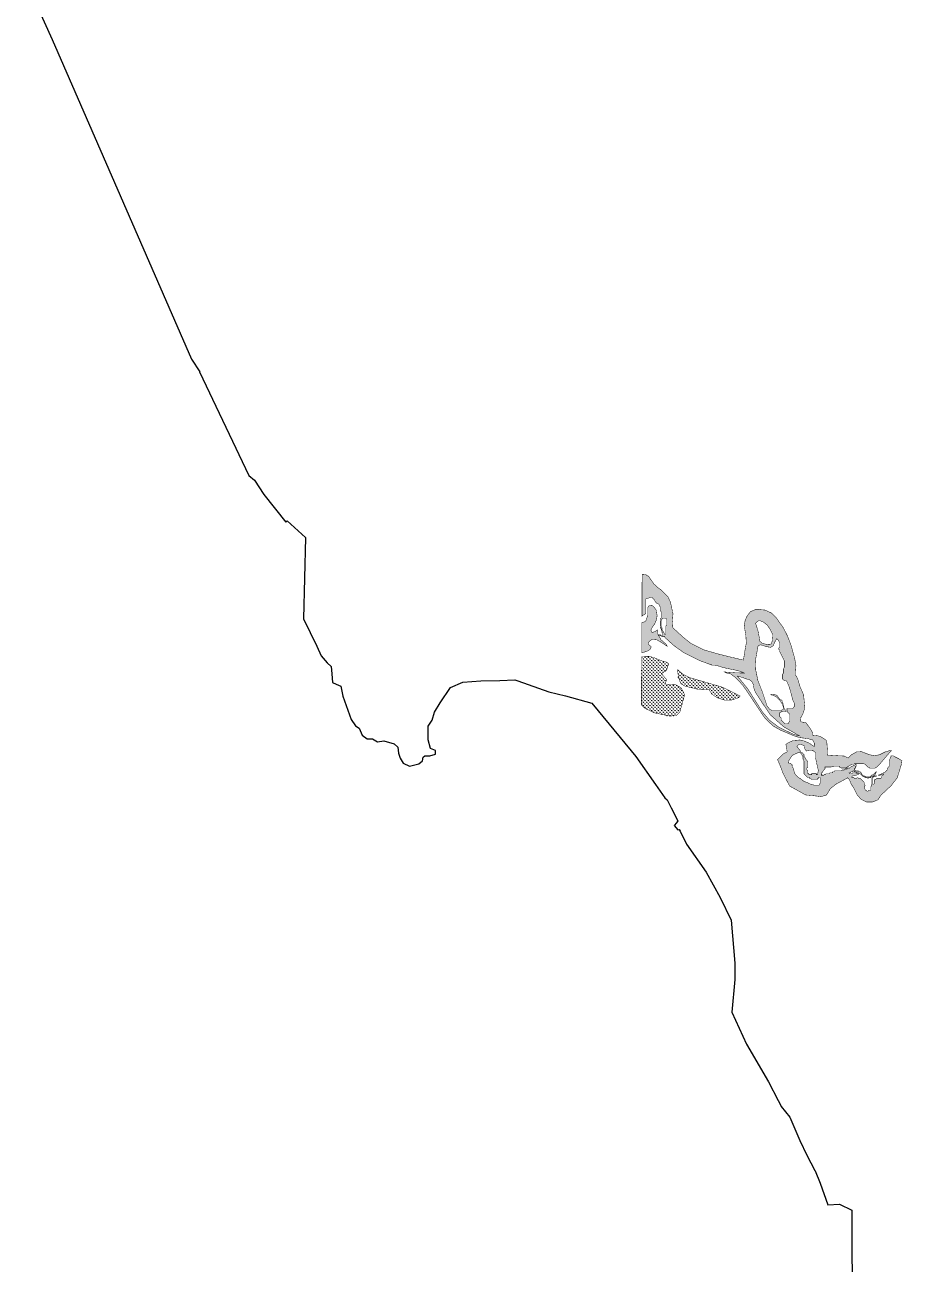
# Model space of a CAD drawing. Header units: metres. Extents: x 319750 to 415268, y 1725605 to 1842937.
# Drawn here: x 350159 to 353880, y 1751051 to 1756308 of the extents above; entities that cross this region are included whole.
import ezdxf

# ---------------------------------------------------------------- set-up
doc = ezdxf.new("R2010")
doc.units = ezdxf.units.M
doc.header["$MEASUREMENT"] = 0
doc.layers.add('DISTRICT BOUNDRY', color=86, linetype='Continuous')
doc.layers.add('MANGROOVES BUFFER ZONE', color=120, linetype='Continuous')

msp = doc.modelspace()

# ---------------------------------------------------------------- hatches: boundary and pattern name
at = {"layer": 'MANGROOVES BUFFER ZONE'}
h = msp.add_hatch(dxfattribs=at)
h.set_pattern_fill('GRASS', color=256, scale=10)
h.paths.add_polyline_path([(353104.3, 1753638.1), (353039.5, 1753656.6), (352982.8, 1753685.2), (352951.4, 1753710.2), (352907.3, 1753750.7), (352905.4, 1753776.8), (352908.1, 1753809.8), (352897.5, 1753858.1), (352886.6, 1753882.5), (352859.2, 1753910.1), (352844.3, 1753920.6), (352828.1, 1753935.2), (352804.3, 1753968.7), (352791.7, 1753976.3), (352777, 1753977.6), (352776.4, 1753799.5), (352780.4, 1753803.6), (352788.6, 1753807.6), (352792.6, 1753811.7), (352792.9, 1753872.5), (352817.2, 1753880.5), (352821.3, 1753880.5), (352821.3, 1753876.5), (352829.3, 1753868.3), (352833.4, 1753860.2), (352841.5, 1753852.1), (352845.5, 1753852), (352849.6, 1753848), (352849.5, 1753843.9), (352853.6, 1753839.8), (352853.5, 1753823.6), (352857.6, 1753819.5), (352857.5, 1753791.1), (352853.4, 1753787.1), (352853.3, 1753754.6), (352857.3, 1753746.5), (352861.3, 1753734.3), (352861.3, 1753730.3), (352865.3, 1753726.2), (352865.3, 1753722.1), (352861.3, 1753718.1), (352857.2, 1753718.1), (352853.2, 1753722.2), (352844.6, 1753722.2), (352843.7, 1753726.5), (352843.7, 1753735), (352841.7, 1753741.1), (352834.3, 1753736), (352822.1, 1753730.9), (352816.3, 1753732.9), (352814.3, 1753741.1), (352820.7, 1753753.6), (352830.2, 1753766.1), (352838.3, 1753785.1), (352840.7, 1753802.3), (352837.6, 1753824), (352828.5, 1753837.5), (352818, 1753846), (352805.5, 1753843.3), (352801.7, 1753837.5), (352801.7, 1753827), (352801.1, 1753805.4), (352794.6, 1753783), (352787.2, 1753775.3), (352776.3, 1753772.9), (352775.8, 1753644.2), (352798.8, 1753651.1), (352811.2, 1753659), (352815.9, 1753670.2), (352812.4, 1753673.7), (352808.4, 1753673.7), (352804.3, 1753681.8), (352802.3, 1753685.9), (352812.2, 1753697.3), (352821, 1753701.3), (352840, 1753699.3), (352859.3, 1753688.1), (352883.4, 1753672.2), (352878.6, 1753680.7), (352857.3, 1753699.6), (352854.2, 1753706.5), (352846.4, 1753718.2), (352853.1, 1753718.1), (352861.2, 1753714.1), (352873.4, 1753714), (352873.4, 1753709.9), (352913.8, 1753673.3), (352954.3, 1753644.8), (353019.1, 1753612.1), (353063.6, 1753595.7), (353071.7, 1753595.7), (353071.7, 1753591.6), (353088, 1753591.5), (353104.2, 1753587.4), (353116.3, 1753583.3), (353132.5, 1753579.2), (353173.1, 1753570.9), (353189.3, 1753566.8), (353193.3, 1753566.8), (353197.4, 1753562.7), (353201.4, 1753562.7), (353209.5, 1753558.6), (353177.3, 1753559.2), (353126.8, 1753563.1), (353136.3, 1753558.4), (353152.5, 1753554.7), (353171.1, 1753540.6), (353203.1, 1753508.1), (353240.7, 1753452.9), (353282.9, 1753388.7), (353299, 1753365.6), (353332.6, 1753334), (353362.6, 1753317), (353427, 1753289.7), (353449, 1753284.3), (353480.2, 1753280.3), (353501, 1753274.4), (353507.5, 1753260.9), (353507.9, 1753246.3), (353499.4, 1753251.7), (353487.1, 1753260.6), (353464.3, 1753270.3), (353445.8, 1753274.6), (353417.3, 1753272), (353399.1, 1753264), (353386.8, 1753255.9), (353392.5, 1753224.4), (353375.3, 1753215.1), (353351.3, 1753191.6), (353363.9, 1753162.4), (353374.3, 1753134.2), (353402.5, 1753079.3), (353471, 1753041.3), (353504.6, 1753038.3), (353535.8, 1753034.1), (353559.6, 1753041.5), (353575.3, 1753068.1), (353599, 1753086.9), (353649.3, 1753114.3), (353656.4, 1753106.4), (353663.5, 1753088), (353675.8, 1753068.9), (353688.9, 1753042.2), (353705, 1753023.5), (353729.3, 1753011.5), (353753.9, 1753011.4), (353777.3, 1753020.6), (353789.1, 1753039.4), (353833.4, 1753080.9), (353859, 1753114.2), (353871.6, 1753154.3), (353876.4, 1753170.2), (353879.1, 1753186.6), (353877.5, 1753187.1), (353865.3, 1753195.3), (353857.2, 1753199.3), (353841, 1753207.5), (353832.9, 1753207.5), (353832.9, 1753203.5), (353828.8, 1753199.4), (353828.8, 1753195.4), (353824.7, 1753187.3), (353824.6, 1753162.9), (353820.6, 1753158.9), (353816.5, 1753150.8), (353816.5, 1753146.7), (353812.4, 1753146.8), (353812.4, 1753142.7), (353808.3, 1753138.7), (353792.1, 1753130.6), (353779.9, 1753126.6), (353779.9, 1753122.5), (353783.9, 1753122.5), (353788, 1753126.6), (353792.1, 1753126.5), (353800.2, 1753130.6), (353800.2, 1753126.5), (353796.1, 1753122.5), (353792, 1753122.5), (353792, 1753114.4), (353787.9, 1753110.3), (353771.7, 1753110.4), (353767.6, 1753106.3), (353763.6, 1753106.4), (353763.5, 1753094.2), (353759.5, 1753086.1), (353755.4, 1753086.1), (353755.5, 1753114.5), (353759.6, 1753118.5), (353767.7, 1753118.5), (353771.8, 1753122.6), (353763.7, 1753122.6), (353755.5, 1753118.6), (353751.5, 1753114.5), (353751.4, 1753090.2), (353747.3, 1753074), (353747.2, 1753061.8), (353739.1, 1753061.8), (353735, 1753057.8), (353731, 1753057.8), (353726.9, 1753061.9), (353722.9, 1753061.9), (353722.9, 1753065.9), (353718.8, 1753070), (353722.9, 1753082.2), (353718.9, 1753090.3), (353718.9, 1753094.4), (353710.8, 1753102.5), (353706.8, 1753106.6), (353702.8, 1753110.6), (353698.7, 1753110.7), (353690.6, 1753114.7), (353682.5, 1753110.7), (353678.4, 1753110.7), (353674.4, 1753114.8), (353666.3, 1753114.8), (353666.3, 1753118.9), (353670.4, 1753122.9), (353678.5, 1753122.9), (353690.7, 1753126.9), (353694.7, 1753126.9), (353694.7, 1753131), (353682.6, 1753135.1), (353670.4, 1753135.1), (353666.3, 1753131.1), (353658.2, 1753131.1), (353654.2, 1753135.2), (353662.3, 1753135.1), (353662.3, 1753139.2), (353670.4, 1753139.2), (353670.4, 1753143.2), (353678.5, 1753143.2), (353678.5, 1753139.1), (353682.6, 1753139.1), (353686.6, 1753135), (353694.7, 1753135), (353698.8, 1753130.9), (353702.8, 1753130.9), (353706.9, 1753126.9), (353710.9, 1753122.8), (353715, 1753118.7), (353719, 1753118.7), (353723.1, 1753114.6), (353731.2, 1753114.6), (353735.2, 1753110.5), (353735.2, 1753114.6), (353747.4, 1753114.5), (353747.4, 1753118.6), (353751.5, 1753118.6), (353755.5, 1753122.6), (353759.6, 1753122.6), (353767.7, 1753130.7), (353767.8, 1753134.7), (353771.8, 1753138.8), (353767.8, 1753138.8), (353759.6, 1753130.7), (353759.6, 1753126.7), (353751.5, 1753126.7), (353747.4, 1753122.6), (353743.4, 1753118.6), (353723.1, 1753118.7), (353719, 1753122.8), (353715, 1753122.8), (353710.9, 1753126.8), (353706.9, 1753130.9), (353706.9, 1753135), (353702.9, 1753135), (353702.9, 1753139), (353698.8, 1753139.1), (353694.8, 1753143.1), (353682.6, 1753143.2), (353678.6, 1753147.2), (353678.6, 1753155.3), (353682.6, 1753155.3), (353682.7, 1753163.4), (353686.7, 1753163.4), (353686.7, 1753167.5), (353682.7, 1753171.6), (353678.6, 1753167.5), (353674.6, 1753167.5), (353670.5, 1753163.5), (353666.4, 1753163.5), (353662.4, 1753159.5), (353658.3, 1753159.5), (353658.3, 1753155.4), (353646.1, 1753155.5), (353646.1, 1753151.4), (353638, 1753151.4), (353633.9, 1753147.4), (353625.8, 1753147.4), (353621.8, 1753143.4), (353593.4, 1753143.5), (353593.4, 1753139.4), (353585.2, 1753139.5), (353585.2, 1753135.4), (353573.1, 1753135.4), (353573, 1753131.4), (353556.8, 1753131.4), (353552.7, 1753127.4), (353548.7, 1753127.4), (353544.6, 1753123.4), (353537.9, 1753123.4), (353537.1, 1753127.5), (353540.6, 1753127.4), (353536.6, 1753135.6), (353540.6, 1753135.6), (353544.7, 1753143.7), (353552.8, 1753151.7), (353552.9, 1753159.9), (353577.2, 1753159.8), (353593.4, 1753163.8), (353613.7, 1753163.7), (353613.7, 1753159.6), (353617.8, 1753159.6), (353621.8, 1753155.6), (353642.1, 1753155.5), (353646.2, 1753159.5), (353666.5, 1753171.6), (353674.6, 1753171.6), (353678.7, 1753175.6), (353692, 1753175.6), (353715.2, 1753175.5), (353723.3, 1753171.4), (353727.3, 1753167.3), (353731.3, 1753163.3), (353735.4, 1753159.2), (353743.5, 1753155.1), (353763.8, 1753155), (353771.9, 1753159.1), (353776, 1753163.1), (353784.1, 1753171.2), (353804.5, 1753195.5), (353828.9, 1753223.8), (353834.3, 1753229.1), (353830, 1753230.5), (353807.8, 1753223.9), (353783.2, 1753211.6), (353757.3, 1753207.9), (353731.9, 1753215.6), (353707.8, 1753224.9), (353686.9, 1753224.3), (353664.4, 1753211.5), (353650.7, 1753198.2), (353634.2, 1753206.6), (353607.9, 1753207.7), (353562.6, 1753210.7), (353563.6, 1753224.8), (353560.7, 1753262.6), (353558.1, 1753273.5), (353538.3, 1753286.7), (353523.1, 1753292.3), (353501.1, 1753294.5), (353501.2, 1753304.5), (353486.9, 1753327.7), (353472.5, 1753347.2), (353450.5, 1753351.7), (353449.3, 1753360.1), (353449.1, 1753367.1), (353461.1, 1753390), (353467.2, 1753412.8), (353462, 1753465.8), (353446.7, 1753501.4), (353436.6, 1753534.9), (353428, 1753550.2), (353427.4, 1753559.8), (353429.6, 1753589.5), (353424, 1753621.6), (353407.8, 1753679.3), (353393.1, 1753716.9), (353376.2, 1753750.1), (353347.2, 1753791.1), (353325.3, 1753813.1), (353300.1, 1753825.4), (353276.5, 1753827.6), (353255.9, 1753827), (353235.9, 1753818.7), (353221, 1753797.7), (353214, 1753781.5), (353210.3, 1753760.3), (353213.4, 1753738.6), (353217.1, 1753715.9), (353218.9, 1753685.7), (353211.8, 1753646.2), (353206.9, 1753613.8), (353197.6, 1753615.5), (353174.9, 1753620.9)])
h.paths.add_polyline_path([(353181.2, 1753545.4), (353202.7, 1753539.9), (353215.6, 1753534.8), (353232.7, 1753529.7), (353242.6, 1753522.2), (353248.7, 1753510.6), (353250.8, 1753495.3), (353257.6, 1753476.8), (353286.1, 1753432.6), (353320.4, 1753381.8), (353377, 1753330.9), (353424.9, 1753303.5), (353444.3, 1753292.2), (353420.1, 1753298), (353358.3, 1753328), (353317.7, 1753358), (353288, 1753392.6), (353225.2, 1753491.5)], flags=16)
h.paths.add_polyline_path([(353257.2, 1753609.7), (353269.2, 1753675), (353280.1, 1753678.3), (353304.6, 1753670.6), (353321.4, 1753667.4), (353332.9, 1753674.4), (353339.9, 1753690.2), (353347.9, 1753704.2), (353352, 1753700.1), (353356, 1753696.1), (353360.1, 1753687.9), (353360, 1753667.6), (353355.9, 1753663.6), (353355.9, 1753659.5), (353359.9, 1753655.5), (353359.9, 1753651.4), (353364, 1753643.3), (353368, 1753635.2), (353380.1, 1753610.8), (353380, 1753582.4), (353375.9, 1753574.3), (353375.8, 1753558.1), (353371.7, 1753550), (353371.7, 1753533.7), (353375.7, 1753529.7), (353383.8, 1753525.6), (353387.9, 1753525.6), (353391.9, 1753521.5), (353400, 1753501.2), (353404, 1753489), (353412, 1753460.6), (353416, 1753444.3), (353420, 1753436.2), (353424, 1753428.1), (353424, 1753420), (353419.9, 1753411.9), (353415.8, 1753407.8), (353391.5, 1753407.9), (353391.5, 1753395.7), (353395.5, 1753391.7), (353399.5, 1753387.6), (353403.6, 1753383.5), (353403.5, 1753355.1), (353395.3, 1753343), (353383.2, 1753343), (353379.1, 1753347.1), (353367, 1753359.3), (353367, 1753367.4), (353363, 1753371.5), (353358.9, 1753375.6), (353359, 1753387.7), (353363.1, 1753391.8), (353371.2, 1753395.8), (353387.4, 1753395.7), (353383.4, 1753399.8), (353383.4, 1753403.9), (353379.3, 1753407.9), (353375.3, 1753424.2), (353375.4, 1753428.2), (353371.3, 1753436.4), (353371.3, 1753440.4), (353367.3, 1753444.5), (353363.2, 1753444.5), (353351.1, 1753460.8), (353347.1, 1753464.8), (353330.9, 1753469), (353322.8, 1753469), (353326.8, 1753464.9), (353330.9, 1753464.9), (353347.1, 1753456.7), (353351.1, 1753452.7), (353363.2, 1753440.5), (353367.3, 1753432.3), (353371.3, 1753428.3), (353375.3, 1753416.1), (353375.3, 1753403.9), (353371.2, 1753403.9), (353367.1, 1753399.9), (353326.6, 1753400), (353322.5, 1753404.1), (353318.5, 1753404.1), (353306.4, 1753420.4), (353287.1, 1753478.6), (353268.1, 1753526.5), (353258.8, 1753572.7)], flags=16)
h.paths.add_polyline_path([(353276.5, 1753693.4), (353274.4, 1753707.3), (353269, 1753735.8), (353258.5, 1753769.4), (353265.2, 1753776.5), (353270.7, 1753779.9), (353280.2, 1753779.6), (353293.4, 1753773.5), (353307.7, 1753761.6), (353319.9, 1753744.3), (353331.8, 1753719.8), (353329.8, 1753696.1), (353323.3, 1753680.8), (353307.4, 1753679.8), (353287, 1753684.2)], flags=16)
h.paths.add_polyline_path([(352877.5, 1753722.1), (352873.4, 1753722.1), (352869.4, 1753730.2), (352861.3, 1753742.4), (352861.4, 1753750.6), (352857.3, 1753758.7), (352857.4, 1753779), (352861.5, 1753787.1), (352865.6, 1753791.1), (352877.7, 1753791.1), (352881.8, 1753787), (352881.7, 1753762.7), (352877.6, 1753758.6)], flags=16)
h.paths.add_polyline_path([(353439.6, 1753254.6), (353450.5, 1753256.8), (353465.3, 1753249.1), (353467.5, 1753235.4), (353474.6, 1753227.8), (353485.6, 1753229.9), (353502.6, 1753229.4), (353512.5, 1753220.6), (353512.4, 1753200.6), (353516.4, 1753180.3), (353524.4, 1753145.8), (353521.2, 1753127.5), (353516.2, 1753127.5), (353516.3, 1753131.6), (353496, 1753131.7), (353496, 1753127.6), (353483.8, 1753127.6), (353483.8, 1753131.7), (353479.8, 1753131.7), (353479.8, 1753143.9), (353475.8, 1753148), (353475.8, 1753156.1), (353479.8, 1753156.1), (353479.9, 1753180.4), (353475.9, 1753188.5), (353471.9, 1753192.6), (353467.8, 1753200.7), (353463.8, 1753204.8), (353463.8, 1753212.9), (353459.8, 1753212.9), (353459.8, 1753217), (353455.7, 1753221.1), (353451.7, 1753221.1), (353447.7, 1753229.2), (353433.5, 1753246.3)], flags=16)
h.paths.add_polyline_path([(353414.4, 1753209.6), (353443.6, 1753223.1), (353443.6, 1753221.1), (353447.6, 1753221.1), (353451.7, 1753217), (353455.7, 1753208.9), (353459.7, 1753204.8), (353459.7, 1753192.6), (353463.7, 1753184.5), (353463.5, 1753131.8), (353471.6, 1753123.6), (353475.7, 1753119.6), (353479.7, 1753115.5), (353487.8, 1753115.5), (353487.8, 1753111.4), (353491.8, 1753111.4), (353495.9, 1753107.3), (353520.2, 1753107.2), (353520.2, 1753111.3), (353524.3, 1753111.3), (353524.3, 1753115.3), (353532.4, 1753115.3), (353532.3, 1753091), (353528.3, 1753086.9), (353528.3, 1753082.9), (353508, 1753082.9), (353491.8, 1753087.1), (353483.7, 1753091.1), (353463.4, 1753099.3), (353451.3, 1753107.5), (353447.2, 1753111.6), (353439.1, 1753115.6), (353435.1, 1753119.7), (353427, 1753127.9), (353423, 1753136), (353419, 1753152.2), (353415, 1753160.3), (353415, 1753168.5), (353410.9, 1753168.5), (353406.9, 1753176.6), (353398.8, 1753176.6), (353398.8, 1753180.7), (353400.2, 1753188.9)], flags=16)
h = msp.add_hatch(dxfattribs=at)
h.set_pattern_fill('GRASS', color=256, scale=10)
h.paths.add_polyline_path([(352941.8, 1753496.7), (352915.3, 1753511), (352889.4, 1753509.3), (352873.2, 1753510), (352881.4, 1753530), (352864, 1753550), (352860.3, 1753557.5), (352879.7, 1753568.6), (352889.2, 1753596.3), (352881.1, 1753604.4), (352864.9, 1753608.6), (352832.4, 1753621.2), (352828.7, 1753624.7), (352823.3, 1753624), (352807.9, 1753629.6), (352775.8, 1753628.5), (352775, 1753422.4), (352787.1, 1753410.1), (352829.7, 1753389.6), (352894.8, 1753375.7), (352922.9, 1753379.1), (352937.2, 1753393.3), (352949.5, 1753437.9), (352957.7, 1753466.2)])
h = msp.add_hatch(dxfattribs=at)
h.set_pattern_fill('GRASS', color=256, scale=10)
h.paths.add_polyline_path([(353119.9, 1753497.8), (352978.2, 1753539.3), (352949.9, 1753553.8), (352927.1, 1753573.3), (352931, 1753540.6), (352939.9, 1753515.8), (352955.6, 1753504.3), (352980, 1753497.5), (353011.5, 1753490.7), (353046.2, 1753488.6), (353059.6, 1753490.2), (353074.5, 1753467.7), (353096.9, 1753453), (353128.8, 1753443.1), (353159.1, 1753444.5), (353186.7, 1753453.9), (353192.7, 1753461)])

# ---------------------------------------------------------------- linework, layer by layer
at = {"layer": 'DISTRICT BOUNDRY'}
msp.add_polyline3d([(350158.9, 1756503.3, 0), (350275.4, 1756245.8, 0), (350866, 1754889.6, 0), (350901.6, 1754836.4, 0), (350900.5, 1754835.8, 0), (351108.6, 1754396.4, 0), (351132.6, 1754376.8, 0), (351173.1, 1754315.5, 0), (351265.8, 1754199, 0), (351271.4, 1754203.5, 0), (351349.4, 1754133.3, 0), (351340.5, 1753788.4, 0), (351397, 1753672, 0), (351415.8, 1753632.1, 0), (351440.8, 1753601.6, 0), (351457.8, 1753585.6, 0), (351461.2, 1753554.8, 0), (351464.6, 1753517.9, 0), (351480.1, 1753511.9, 0), (351498.6, 1753502.8, 0), (351508.2, 1753459.8, 0), (351543, 1753361.6, 0), (351561.7, 1753334.1, 0), (351577.2, 1753325, 0), (351589.8, 1753294.3, 0), (351611.5, 1753279.1, 0), (351633, 1753279.3, 0), (351654.6, 1753267.2, 0), (351682.3, 1753270.5, 0), (351725.4, 1753258.6, 0), (351740.9, 1753243.4, 0), (351744.3, 1753218.8, 0), (351750.6, 1753197.3, 0), (351763.1, 1753175.8, 0), (351790.9, 1753163.8, 0), (351830.8, 1753173.4, 0), (351846, 1753185.8, 0), (351848.9, 1753201.3, 0), (351855, 1753207.5, 0), (351876.5, 1753207.7, 0), (351901.1, 1753214.1, 0), (351900.9, 1753229.4, 0), (351879.3, 1753238.5, 0), (351869.7, 1753275.3, 0), (351869.1, 1753333.8, 0), (351887.3, 1753358.6, 0), (351896.2, 1753392.6, 0), (351920.4, 1753432.8, 0), (351964.3, 1753497.1, 0), (352016.3, 1753519.1, 0), (352093.1, 1753526, 0), (352173, 1753526.8, 0), (352236.8, 1753529.7, 0), (352249.6, 1753525.5, 0), (352381.9, 1753479.3, 0), (352452.3, 1753461.3, 0), (352564.4, 1753430.5, 0), (352684.2, 1753285, 0), (352750, 1753204.8, 0), (352834, 1753085.4, 0), (352873.4, 1753029.1, 0), (352882.8, 1753020.7, 0), (352900.5, 1752986.7, 0), (352928.6, 1752932, 0), (352923.4, 1752922.9, 0), (352912.7, 1752911.6, 0), (352928.1, 1752893.4, 0), (352934.7, 1752894.8, 0), (352937.8, 1752888.2, 0), (352964.7, 1752832.1, 0), (353048.5, 1752713.4, 0), (353108.4, 1752606.9, 0), (353108.6, 1752606.6, 0), (353155.4, 1752510.1, 0), (353170.1, 1752327.5, 0), (353170.9, 1752258.3, 0), (353157.2, 1752120.4, 0), (353219.4, 1751984.5, 0), (353312.8, 1751824.6, 0), (353354.4, 1751744.8, 0), (353365.2, 1751723.8, 0), (353367.1, 1751719.4, 0), (353403.9, 1751674.8, 0), (353446, 1751575.3, 0), (353475.6, 1751513.8, 0), (353509.9, 1751448.3, 0), (353510.2, 1751447.7, 0), (353510.4, 1751447.3, 0), (353532.8, 1751394.8, 0), (353564.2, 1751303, 0), (353614.9, 1751305.2, 0), (353666.5, 1751280.1, 0), (353666.2, 1751183.1, 0), (353666.1, 1751164.4, 0), (353666.9, 1751070.3, 0), (353670.4, 1750961.9, 0)], dxfattribs=at)
at = {"layer": 'MANGROOVES BUFFER ZONE', "const_width": 2}
for points in [[(353104.3, 1753638.1), (353039.5, 1753656.6), (352982.8, 1753685.2), (352951.4, 1753710.2), (352907.3, 1753750.7), (352905.4, 1753776.8), (352908.1, 1753809.8), (352897.5, 1753858.1), (352886.6, 1753882.5), (352859.2, 1753910.1), (352844.3, 1753920.6), (352828.1, 1753935.2), (352804.3, 1753968.7), (352791.7, 1753976.3), (352777, 1753977.6), (352776.4, 1753799.5), (352780.4, 1753803.6), (352788.6, 1753807.6), (352792.6, 1753811.7), (352792.9, 1753872.5), (352817.2, 1753880.5), (352821.3, 1753880.5), (352821.3, 1753876.5), (352829.3, 1753868.3), (352833.4, 1753860.2), (352841.5, 1753852.1), (352845.5, 1753852), (352849.6, 1753848), (352849.5, 1753843.9), (352853.6, 1753839.8), (352853.5, 1753823.6), (352857.6, 1753819.5), (352857.5, 1753791.1), (352853.4, 1753787.1), (352853.3, 1753754.6), (352857.3, 1753746.5), (352861.3, 1753734.3), (352861.3, 1753730.3), (352865.3, 1753726.2), (352865.3, 1753722.1), (352861.3, 1753718.1), (352857.2, 1753718.1), (352853.2, 1753722.2), (352844.6, 1753722.2), (352843.7, 1753726.5), (352843.7, 1753735), (352841.7, 1753741.1), (352834.3, 1753736), (352822.1, 1753730.9), (352816.3, 1753732.9), (352814.3, 1753741.1), (352820.7, 1753753.6), (352830.2, 1753766.1), (352838.3, 1753785.1), (352840.7, 1753802.3), (352837.6, 1753824), (352828.5, 1753837.5), (352818, 1753846), (352805.5, 1753843.3), (352801.7, 1753837.5), (352801.7, 1753827), (352801.1, 1753805.4), (352794.6, 1753783), (352787.2, 1753775.3), (352776.3, 1753772.9), (352775.8, 1753644.2), (352798.8, 1753651.1), (352811.2, 1753659), (352815.9, 1753670.2), (352812.4, 1753673.7), (352808.4, 1753673.7), (352804.3, 1753681.8), (352802.3, 1753685.9), (352812.2, 1753697.3), (352821, 1753701.3), (352840, 1753699.3), (352859.3, 1753688.1), (352883.4, 1753672.2), (352878.6, 1753680.7), (352857.3, 1753699.6), (352854.2, 1753706.5), (352846.4, 1753718.2), (352853.1, 1753718.1), (352861.2, 1753714.1), (352873.4, 1753714), (352873.4, 1753709.9), (352913.8, 1753673.3), (352954.3, 1753644.8), (353019.1, 1753612.1), (353063.6, 1753595.7), (353071.7, 1753595.7), (353071.7, 1753591.6), (353088, 1753591.5), (353104.2, 1753587.4), (353116.3, 1753583.3), (353132.5, 1753579.2), (353173.1, 1753570.9), (353189.3, 1753566.8), (353193.3, 1753566.8), (353197.4, 1753562.7), (353201.4, 1753562.7), (353209.5, 1753558.6), (353177.3, 1753559.2), (353126.8, 1753563.1), (353136.3, 1753558.4), (353152.5, 1753554.7), (353171.1, 1753540.6), (353203.1, 1753508.1), (353240.7, 1753452.9), (353282.9, 1753388.7), (353299, 1753365.6), (353332.6, 1753334), (353362.6, 1753317), (353427, 1753289.7), (353449, 1753284.3), (353480.2, 1753280.3), (353501, 1753274.4), (353507.5, 1753260.9), (353507.9, 1753246.3), (353499.4, 1753251.7), (353487.1, 1753260.6), (353464.3, 1753270.3), (353445.8, 1753274.6), (353417.3, 1753272), (353399.1, 1753264), (353386.8, 1753255.9), (353392.5, 1753224.4), (353375.3, 1753215.1), (353351.3, 1753191.6), (353363.9, 1753162.4), (353374.3, 1753134.2), (353402.5, 1753079.3), (353471, 1753041.3), (353504.6, 1753038.3), (353535.8, 1753034.1), (353559.6, 1753041.5), (353575.3, 1753068.1), (353599, 1753086.9), (353649.3, 1753114.3), (353656.4, 1753106.4), (353663.5, 1753088), (353675.8, 1753068.9), (353688.9, 1753042.2), (353705, 1753023.5), (353729.3, 1753011.5), (353753.9, 1753011.4), (353777.3, 1753020.6), (353789.1, 1753039.4), (353833.4, 1753080.9), (353859, 1753114.2), (353871.6, 1753154.3), (353876.4, 1753170.2), (353879.1, 1753186.6), (353877.5, 1753187.1), (353865.3, 1753195.3), (353857.2, 1753199.3), (353841, 1753207.5), (353832.9, 1753207.5), (353832.9, 1753203.5), (353828.8, 1753199.4), (353828.8, 1753195.4), (353824.7, 1753187.3), (353824.6, 1753162.9), (353820.6, 1753158.9), (353816.5, 1753150.8), (353816.5, 1753146.7), (353812.4, 1753146.8), (353812.4, 1753142.7), (353808.3, 1753138.7), (353792.1, 1753130.6), (353779.9, 1753126.6), (353779.9, 1753122.5), (353783.9, 1753122.5), (353788, 1753126.6), (353792.1, 1753126.5), (353800.2, 1753130.6), (353800.2, 1753126.5), (353796.1, 1753122.5), (353792, 1753122.5), (353792, 1753114.4), (353787.9, 1753110.3), (353771.7, 1753110.4), (353767.6, 1753106.3), (353763.6, 1753106.4), (353763.5, 1753094.2), (353759.5, 1753086.1), (353755.4, 1753086.1), (353755.5, 1753114.5), (353759.6, 1753118.5), (353767.7, 1753118.5), (353771.8, 1753122.6), (353763.7, 1753122.6), (353755.5, 1753118.6), (353751.5, 1753114.5), (353751.4, 1753090.2), (353747.3, 1753074), (353747.2, 1753061.8), (353739.1, 1753061.8), (353735, 1753057.8), (353731, 1753057.8), (353726.9, 1753061.9), (353722.9, 1753061.9), (353722.9, 1753065.9), (353718.8, 1753070), (353722.9, 1753082.2), (353718.9, 1753090.3), (353718.9, 1753094.4), (353710.8, 1753102.5), (353706.8, 1753106.6), (353702.8, 1753110.6), (353698.7, 1753110.7), (353690.6, 1753114.7), (353682.5, 1753110.7), (353678.4, 1753110.7), (353674.4, 1753114.8), (353666.3, 1753114.8), (353666.3, 1753118.9), (353670.4, 1753122.9), (353678.5, 1753122.9), (353690.7, 1753126.9), (353694.7, 1753126.9), (353694.7, 1753131), (353682.6, 1753135.1), (353670.4, 1753135.1), (353666.3, 1753131.1), (353658.2, 1753131.1), (353654.2, 1753135.2), (353662.3, 1753135.1), (353662.3, 1753139.2), (353670.4, 1753139.2), (353670.4, 1753143.2), (353678.5, 1753143.2), (353678.5, 1753139.1), (353682.6, 1753139.1), (353686.6, 1753135), (353694.7, 1753135), (353698.8, 1753130.9), (353702.8, 1753130.9), (353706.9, 1753126.9), (353710.9, 1753122.8), (353715, 1753118.7), (353719, 1753118.7), (353723.1, 1753114.6), (353731.2, 1753114.6), (353735.2, 1753110.5), (353735.2, 1753114.6), (353747.4, 1753114.5), (353747.4, 1753118.6), (353751.5, 1753118.6), (353755.5, 1753122.6), (353759.6, 1753122.6), (353767.7, 1753130.7), (353767.8, 1753134.7), (353771.8, 1753138.8), (353767.8, 1753138.8), (353759.6, 1753130.7), (353759.6, 1753126.7), (353751.5, 1753126.7), (353747.4, 1753122.6), (353743.4, 1753118.6), (353723.1, 1753118.7), (353719, 1753122.8), (353715, 1753122.8), (353710.9, 1753126.8), (353706.9, 1753130.9), (353706.9, 1753135), (353702.9, 1753135), (353702.9, 1753139), (353698.8, 1753139.1), (353694.8, 1753143.1), (353682.6, 1753143.2), (353678.6, 1753147.2), (353678.6, 1753155.3), (353682.6, 1753155.3), (353682.7, 1753163.4), (353686.7, 1753163.4), (353686.7, 1753167.5), (353682.7, 1753171.6), (353678.6, 1753167.5), (353674.6, 1753167.5), (353670.5, 1753163.5), (353666.4, 1753163.5), (353662.4, 1753159.5), (353658.3, 1753159.5), (353658.3, 1753155.4), (353646.1, 1753155.5), (353646.1, 1753151.4), (353638, 1753151.4), (353633.9, 1753147.4), (353625.8, 1753147.4), (353621.8, 1753143.4), (353593.4, 1753143.5), (353593.4, 1753139.4), (353585.2, 1753139.5), (353585.2, 1753135.4), (353573.1, 1753135.4), (353573, 1753131.4), (353556.8, 1753131.4), (353552.7, 1753127.4), (353548.7, 1753127.4), (353544.6, 1753123.4), (353537.9, 1753123.4), (353537.1, 1753127.5), (353540.6, 1753127.4), (353536.6, 1753135.6), (353540.6, 1753135.6), (353544.7, 1753143.7), (353552.8, 1753151.7), (353552.9, 1753159.9), (353577.2, 1753159.8), (353593.4, 1753163.8), (353613.7, 1753163.7), (353613.7, 1753159.6), (353617.8, 1753159.6), (353621.8, 1753155.6), (353642.1, 1753155.5), (353646.2, 1753159.5), (353666.5, 1753171.6), (353674.6, 1753171.6), (353678.7, 1753175.6), (353692, 1753175.6), (353715.2, 1753175.5), (353723.3, 1753171.4), (353727.3, 1753167.3), (353731.3, 1753163.3), (353735.4, 1753159.2), (353743.5, 1753155.1), (353763.8, 1753155), (353771.9, 1753159.1), (353776, 1753163.1), (353784.1, 1753171.2), (353804.5, 1753195.5), (353828.9, 1753223.8), (353834.3, 1753229.1), (353830, 1753230.5), (353807.8, 1753223.9), (353783.2, 1753211.6), (353757.3, 1753207.9), (353731.9, 1753215.6), (353707.8, 1753224.9), (353686.9, 1753224.3), (353664.4, 1753211.5), (353650.7, 1753198.2), (353634.2, 1753206.6), (353607.9, 1753207.7), (353562.6, 1753210.7), (353563.6, 1753224.8), (353560.7, 1753262.6), (353558.1, 1753273.5), (353538.3, 1753286.7), (353523.1, 1753292.3), (353501.1, 1753294.5), (353501.2, 1753304.5), (353486.9, 1753327.7), (353472.5, 1753347.2), (353450.5, 1753351.7), (353449.3, 1753360.1), (353449.1, 1753367.1), (353461.1, 1753390), (353467.2, 1753412.8), (353462, 1753465.8), (353446.7, 1753501.4), (353436.6, 1753534.9), (353428, 1753550.2), (353427.4, 1753559.8), (353429.6, 1753589.5), (353424, 1753621.6), (353407.8, 1753679.3), (353393.1, 1753716.9), (353376.2, 1753750.1), (353347.2, 1753791.1), (353325.3, 1753813.1), (353300.1, 1753825.4), (353276.5, 1753827.6), (353255.9, 1753827), (353235.9, 1753818.7), (353221, 1753797.7), (353214, 1753781.5), (353210.3, 1753760.3), (353213.4, 1753738.6), (353217.1, 1753715.9), (353218.9, 1753685.7), (353211.8, 1753646.2), (353206.9, 1753613.8), (353197.6, 1753615.5), (353174.9, 1753620.9), (353104.3, 1753638.1)], [(352877.5, 1753722.1), (352873.4, 1753722.1), (352869.4, 1753730.2), (352861.3, 1753742.4), (352861.4, 1753750.6), (352857.3, 1753758.7), (352857.4, 1753779), (352861.5, 1753787.1), (352865.6, 1753791.1), (352877.7, 1753791.1), (352881.8, 1753787), (352881.7, 1753762.7), (352877.6, 1753758.6), (352877.5, 1753722.1)], [(353276.5, 1753693.4), (353274.4, 1753707.3), (353269, 1753735.8), (353258.5, 1753769.4), (353265.2, 1753776.5), (353270.7, 1753779.9), (353280.2, 1753779.6), (353293.4, 1753773.5), (353307.7, 1753761.6), (353319.9, 1753744.3), (353331.8, 1753719.8), (353329.8, 1753696.1), (353323.3, 1753680.8), (353307.4, 1753679.8), (353287, 1753684.2), (353276.5, 1753693.4)], [(353257.2, 1753609.7), (353269.2, 1753675), (353280.1, 1753678.3), (353304.6, 1753670.6), (353321.4, 1753667.4), (353332.9, 1753674.4), (353339.9, 1753690.2), (353347.9, 1753704.2), (353352, 1753700.1), (353356, 1753696.1), (353360.1, 1753687.9), (353360, 1753667.6), (353355.9, 1753663.6), (353355.9, 1753659.5), (353359.9, 1753655.5), (353359.9, 1753651.4), (353364, 1753643.3), (353368, 1753635.2), (353380.1, 1753610.8), (353380, 1753582.4), (353375.9, 1753574.3), (353375.8, 1753558.1), (353371.7, 1753550), (353371.7, 1753533.7), (353375.7, 1753529.7), (353383.8, 1753525.6), (353387.9, 1753525.6), (353391.9, 1753521.5), (353400, 1753501.2), (353404, 1753489), (353412, 1753460.6), (353416, 1753444.3), (353420, 1753436.2), (353424, 1753428.1), (353424, 1753420), (353419.9, 1753411.9), (353415.8, 1753407.8), (353391.5, 1753407.9), (353391.5, 1753395.7), (353395.5, 1753391.7), (353399.5, 1753387.6), (353403.6, 1753383.5), (353403.5, 1753355.1), (353395.3, 1753343), (353383.2, 1753343), (353379.1, 1753347.1), (353367, 1753359.3), (353367, 1753367.4), (353363, 1753371.5), (353358.9, 1753375.6), (353359, 1753387.7), (353363.1, 1753391.8), (353371.2, 1753395.8), (353387.4, 1753395.7), (353383.4, 1753399.8), (353383.4, 1753403.9), (353379.3, 1753407.9), (353375.3, 1753424.2), (353375.4, 1753428.2), (353371.3, 1753436.4), (353371.3, 1753440.4), (353367.3, 1753444.5), (353363.2, 1753444.5), (353351.1, 1753460.8), (353347.1, 1753464.8), (353330.9, 1753469), (353322.8, 1753469), (353326.8, 1753464.9), (353330.9, 1753464.9), (353347.1, 1753456.7), (353351.1, 1753452.7), (353363.2, 1753440.5), (353367.3, 1753432.3), (353371.3, 1753428.3), (353375.3, 1753416.1), (353375.3, 1753403.9), (353371.2, 1753403.9), (353367.1, 1753399.9), (353326.6, 1753400), (353322.5, 1753404.1), (353318.5, 1753404.1), (353306.4, 1753420.4), (353287.1, 1753478.6), (353268.1, 1753526.5), (353258.8, 1753572.7), (353257.2, 1753609.7)], [(352941.8, 1753496.7), (352915.3, 1753511), (352889.4, 1753509.3), (352873.2, 1753510), (352881.4, 1753530), (352864, 1753550), (352860.3, 1753557.5), (352879.7, 1753568.6), (352889.2, 1753596.3), (352881.1, 1753604.4), (352864.9, 1753608.6), (352832.4, 1753621.2), (352828.7, 1753624.7), (352823.3, 1753624), (352807.9, 1753629.6), (352775.8, 1753628.5), (352775, 1753422.4), (352787.1, 1753410.1), (352829.7, 1753389.6), (352894.8, 1753375.7), (352922.9, 1753379.1), (352937.2, 1753393.3), (352949.5, 1753437.9), (352957.7, 1753466.2), (352941.8, 1753496.7)], [(353119.9, 1753497.8), (352978.2, 1753539.3), (352949.9, 1753553.8), (352927.1, 1753573.3), (352931, 1753540.6), (352939.9, 1753515.8), (352955.6, 1753504.3), (352980, 1753497.5), (353011.5, 1753490.7), (353046.2, 1753488.6), (353059.6, 1753490.2), (353074.5, 1753467.7), (353096.9, 1753453), (353128.8, 1753443.1), (353159.1, 1753444.5), (353186.7, 1753453.9), (353192.7, 1753461), (353119.9, 1753497.8)], [(353181.2, 1753545.4), (353202.7, 1753539.9), (353215.6, 1753534.8), (353232.7, 1753529.7), (353242.6, 1753522.2), (353248.7, 1753510.6), (353250.8, 1753495.3), (353257.6, 1753476.8), (353286.1, 1753432.6), (353320.4, 1753381.8), (353377, 1753330.9), (353424.9, 1753303.5), (353444.3, 1753292.2), (353420.1, 1753298), (353358.3, 1753328), (353317.7, 1753358), (353288, 1753392.6), (353225.2, 1753491.5), (353181.2, 1753545.4)], [(353439.6, 1753254.6), (353450.5, 1753256.8), (353465.3, 1753249.1), (353467.5, 1753235.4), (353474.6, 1753227.8), (353485.6, 1753229.9), (353502.6, 1753229.4), (353512.5, 1753220.6), (353512.4, 1753200.6), (353516.4, 1753180.3), (353524.4, 1753145.8), (353521.2, 1753127.5), (353516.2, 1753127.5), (353516.3, 1753131.6), (353496, 1753131.7), (353496, 1753127.6), (353483.8, 1753127.6), (353483.8, 1753131.7), (353479.8, 1753131.7), (353479.8, 1753143.9), (353475.8, 1753148), (353475.8, 1753156.1), (353479.8, 1753156.1), (353479.9, 1753180.4), (353475.9, 1753188.5), (353471.9, 1753192.6), (353467.8, 1753200.7), (353463.8, 1753204.8), (353463.8, 1753212.9), (353459.8, 1753212.9), (353459.8, 1753217), (353455.7, 1753221.1), (353451.7, 1753221.1), (353447.7, 1753229.2), (353433.5, 1753246.3), (353439.6, 1753254.6)], [(353414.4, 1753209.6), (353443.6, 1753223.1), (353443.6, 1753221.1), (353447.6, 1753221.1), (353451.7, 1753217), (353455.7, 1753208.9), (353459.7, 1753204.8), (353459.7, 1753192.6), (353463.7, 1753184.5), (353463.5, 1753131.8), (353471.6, 1753123.6), (353475.7, 1753119.6), (353479.7, 1753115.5), (353487.8, 1753115.5), (353487.8, 1753111.4), (353491.8, 1753111.4), (353495.9, 1753107.3), (353520.2, 1753107.2), (353520.2, 1753111.3), (353524.3, 1753111.3), (353524.3, 1753115.3), (353532.4, 1753115.3), (353532.3, 1753091), (353528.3, 1753086.9), (353528.3, 1753082.9), (353508, 1753082.9), (353491.8, 1753087.1), (353483.7, 1753091.1), (353463.4, 1753099.3), (353451.3, 1753107.5), (353447.2, 1753111.6), (353439.1, 1753115.6), (353435.1, 1753119.7), (353427, 1753127.9), (353423, 1753136), (353419, 1753152.2), (353415, 1753160.3), (353415, 1753168.5), (353410.9, 1753168.5), (353406.9, 1753176.6), (353398.8, 1753176.6), (353398.8, 1753180.7), (353400.2, 1753188.9), (353414.4, 1753209.6)]]:
    msp.add_lwpolyline(points, close=True, dxfattribs=at)

doc.saveas('drawing.dxf')
